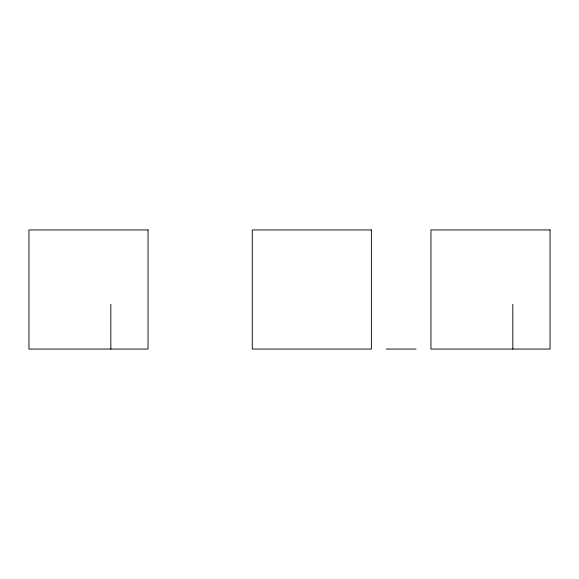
<?xml version="1.0" encoding="UTF-8"?>
<svg xmlns="http://www.w3.org/2000/svg" width="579" height="579" viewBox="0 0 579 579"><rect width="100%" height="100%" fill="white"/><g stroke="black" fill="none" stroke-linecap="round" stroke-linejoin="round"><path stroke-width="0.87" d="M386.273 349.057L416.055 349.057M512.828 304.388L512.828 349.057M110.835 304.388L110.835 349.057M148.058 229.943L28.95 229.943L28.95 349.057L148.058 349.057L148.058 229.943M371.385 229.943L252.278 229.943L252.278 349.057L371.385 349.057L371.385 229.943M550.05 229.943L430.942 229.943L430.942 349.057L550.05 349.057L550.05 229.943"/></g></svg>
